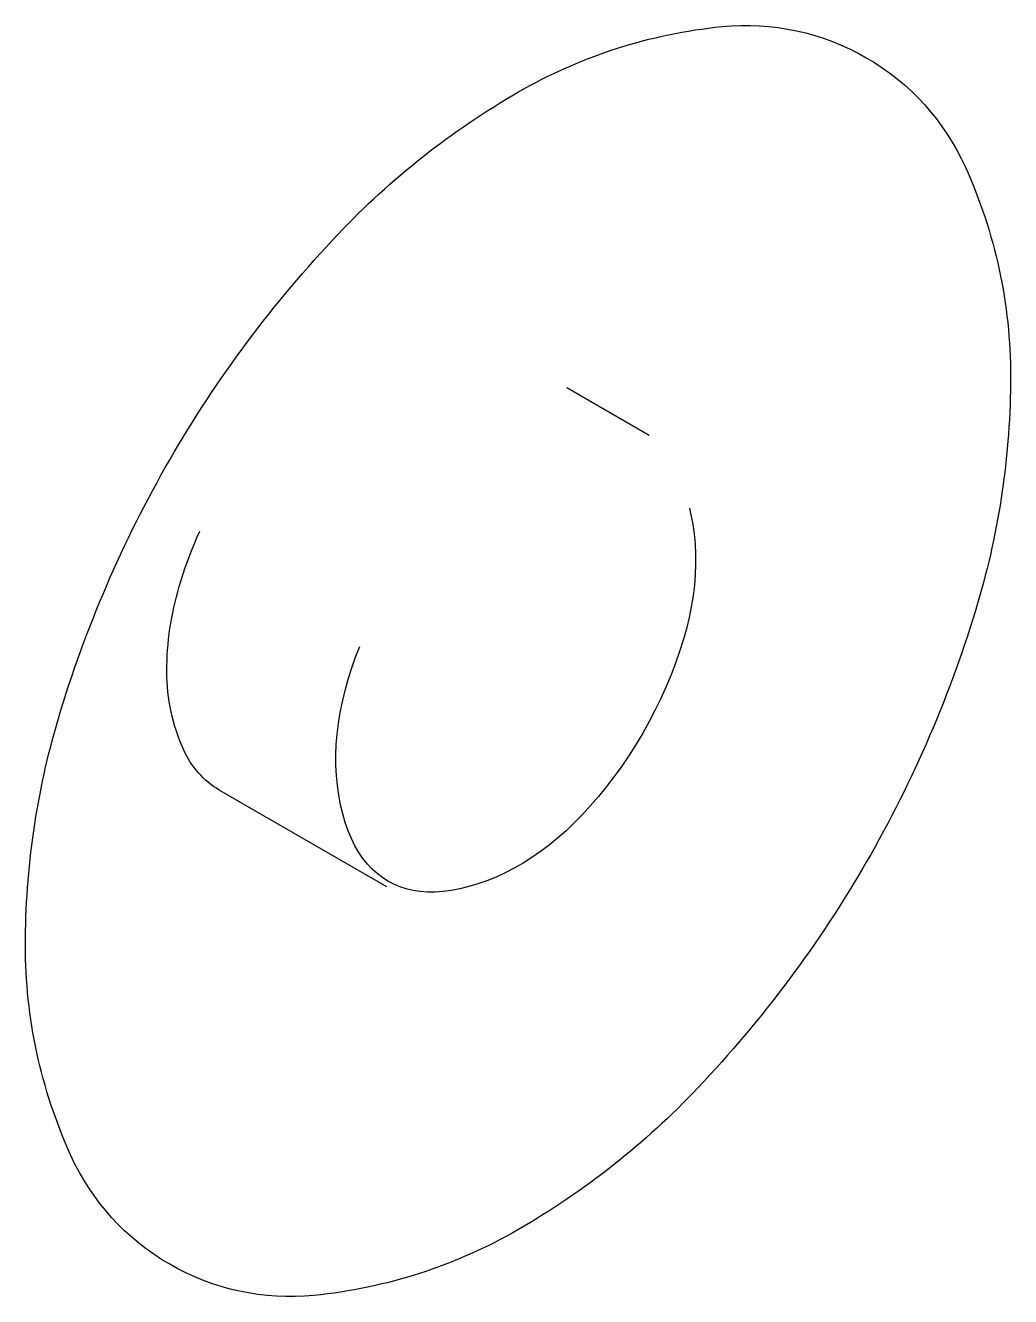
# Model space of a CAD drawing. Header units: millimetres. Extents: x -2843.934 to -2843.727, y 1185.831 to 1186.099.
import ezdxf

# ---------------------------------------------------------------- set-up
doc = ezdxf.new("R2010")
doc.units = ezdxf.units.MM
doc.linetypes.add('HIDDEN2', pattern=[0.1875, 0.125, -0.0625])
doc.layers.add('Hds_iso_símbolos', color=2, linetype='Continuous')

msp = doc.modelspace()

# ---------------------------------------------------------------- linework, layer by layer
at = {"layer": 'Hds_iso_símbolos'}
msp.add_lwpolyline([(-2843.90403, 1186.00713, -0.058752), (-2843.8685, 1186.05476, -0.072341), (-2843.83055, 1186.08471, -0.106617), (-2843.7875, 1186.09855, -0.156851), (-2843.75706, 1186.09199, -0.156851), (-2843.73616, 1186.06891, -0.106617), (-2843.72663, 1186.02471, -0.072341), (-2843.73358, 1185.97687, -0.058752), (-2843.75706, 1185.92228, -0.058752), (-2843.7926, 1185.87465, -0.072341), (-2843.83055, 1185.84471, -0.106617), (-2843.87359, 1185.83086, -0.156851), (-2843.90403, 1185.83743, -0.156851), (-2843.92494, 1185.86051, -0.106617), (-2843.93447, 1185.90471, -0.072341), (-2843.92751, 1185.95255, -0.058752)], format="xyb", close=True, dxfattribs=at)
at = {"layer": 'Hds_iso_símbolos', "color": 1, "linetype": 'HIDDEN2', "ltscale": 0.25, "flags": 128}
msp.add_lwpolyline([(-2843.85822, 1185.91705), (-2843.89357, 1185.93746, -0.151312), (-2843.90106, 1185.94591, -0.106617), (-2843.90463, 1185.96248, -0.072341), (-2843.90202, 1185.98042, -0.058752), (-2843.89322, 1186.00089, -0.058752), (-2843.87989, 1186.01875, -0.072341), (-2843.86566, 1186.02998, -0.106617), (-2843.84952, 1186.03518, -0.147766), (-2843.8387, 1186.03304), (-2843.80288, 1186.01236)], format="xyb", dxfattribs=at)
msp.add_lwpolyline([(-2843.81694, 1185.93232), (-2843.81867, 1185.93055), (-2843.82041, 1185.92889), (-2843.82218, 1185.92732), (-2843.82396, 1185.92586), (-2843.82577, 1185.9245), (-2843.8276, 1185.92323), (-2843.82945, 1185.92206), (-2843.83134, 1185.92099), (-2843.83325, 1185.92001), (-2843.83518, 1185.91913), (-2843.83711, 1185.91835), (-2843.83903, 1185.91767), (-2843.84093, 1185.9171), (-2843.8428, 1185.91664), (-2843.84462, 1185.9163), (-2843.84637, 1185.91607), (-2843.84806, 1185.91596), (-2843.84967, 1185.91596), (-2843.85122, 1185.91608), (-2843.8527, 1185.91631), (-2843.85411, 1185.91665), (-2843.85546, 1185.91709), (-2843.85675, 1185.91764), (-2843.85798, 1185.91829), (-2843.85915, 1185.91903), (-2843.86027, 1185.91987), (-2843.86133, 1185.92082), (-2843.86233, 1185.92187), (-2843.86327, 1185.92304), (-2843.86415, 1185.92432), (-2843.86496, 1185.92571), (-2843.8657, 1185.92723), (-2843.86638, 1185.92886), (-2843.86699, 1185.93061), (-2843.86753, 1185.93246), (-2843.86798, 1185.93439), (-2843.86836, 1185.93639), (-2843.86865, 1185.93846), (-2843.86885, 1185.94057), (-2843.86896, 1185.94271), (-2843.86897, 1185.94488), (-2843.86889, 1185.94707), (-2843.86871, 1185.94929), (-2843.86843, 1185.95153), (-2843.86805, 1185.95381), (-2843.86758, 1185.95612), (-2843.86701, 1185.95846), (-2843.86635, 1185.96085), (-2843.86559, 1185.96326), (-2843.86473, 1185.96571), (-2843.86379, 1185.96818), (-2843.86275, 1185.97066), (-2843.86164, 1185.97313), (-2843.86044, 1185.9756), (-2843.85917, 1185.97804), (-2843.85782, 1185.98046), (-2843.8564, 1185.98283), (-2843.85492, 1185.98516), (-2843.85339, 1185.98743), (-2843.8518, 1185.98963), (-2843.85017, 1185.99176), (-2843.84851, 1185.99382), (-2843.84681, 1185.99578), (-2843.8451, 1185.99765), (-2843.84337, 1185.99941), (-2843.84162, 1186.00108), (-2843.83986, 1186.00264), (-2843.83808, 1186.0041), (-2843.83627, 1186.00547), (-2843.83444, 1186.00673), (-2843.83258, 1186.0079), (-2843.8307, 1186.00898), (-2843.82879, 1186.00996), (-2843.82686, 1186.01084), (-2843.82493, 1186.01162), (-2843.82301, 1186.01229), (-2843.82111, 1186.01286), (-2843.81924, 1186.01332), (-2843.81742, 1186.01367), (-2843.81566, 1186.0139), (-2843.81398, 1186.01401), (-2843.81236, 1186.01401), (-2843.81082, 1186.01389), (-2843.80934, 1186.01366), (-2843.80793, 1186.01332), (-2843.80658, 1186.01287), (-2843.80529, 1186.01233), (-2843.80406, 1186.01168), (-2843.80288, 1186.01094), (-2843.80176, 1186.01009), (-2843.80071, 1186.00915), (-2843.79971, 1186.00809), (-2843.79877, 1186.00693), (-2843.79789, 1186.00565), (-2843.79708, 1186.00425), (-2843.79633, 1186.00274), (-2843.79565, 1186.0011), (-2843.79504, 1185.99935), (-2843.79451, 1185.99751), (-2843.79405, 1185.99558), (-2843.79368, 1185.99357), (-2843.79339, 1185.99151), (-2843.79319, 1185.9894), (-2843.79308, 1185.98726), (-2843.79307, 1185.98509), (-2843.79315, 1185.9829), (-2843.79333, 1185.98068), (-2843.79361, 1185.97843), (-2843.79398, 1185.97616), (-2843.79446, 1185.97385), (-2843.79502, 1185.9715), (-2843.79569, 1185.96912), (-2843.79645, 1185.9667), (-2843.79731, 1185.96425), (-2843.79825, 1185.96179), (-2843.79928, 1185.95931), (-2843.8004, 1185.95683), (-2843.80159, 1185.95437), (-2843.80287, 1185.95192), (-2843.80422, 1185.94951), (-2843.80563, 1185.94713), (-2843.80711, 1185.94481), (-2843.80865, 1185.94254), (-2843.81024, 1185.94034), (-2843.81187, 1185.9382), (-2843.81353, 1185.93615), (-2843.81522, 1185.93419)], close=True, dxfattribs=at)

doc.saveas('drawing.dxf')
